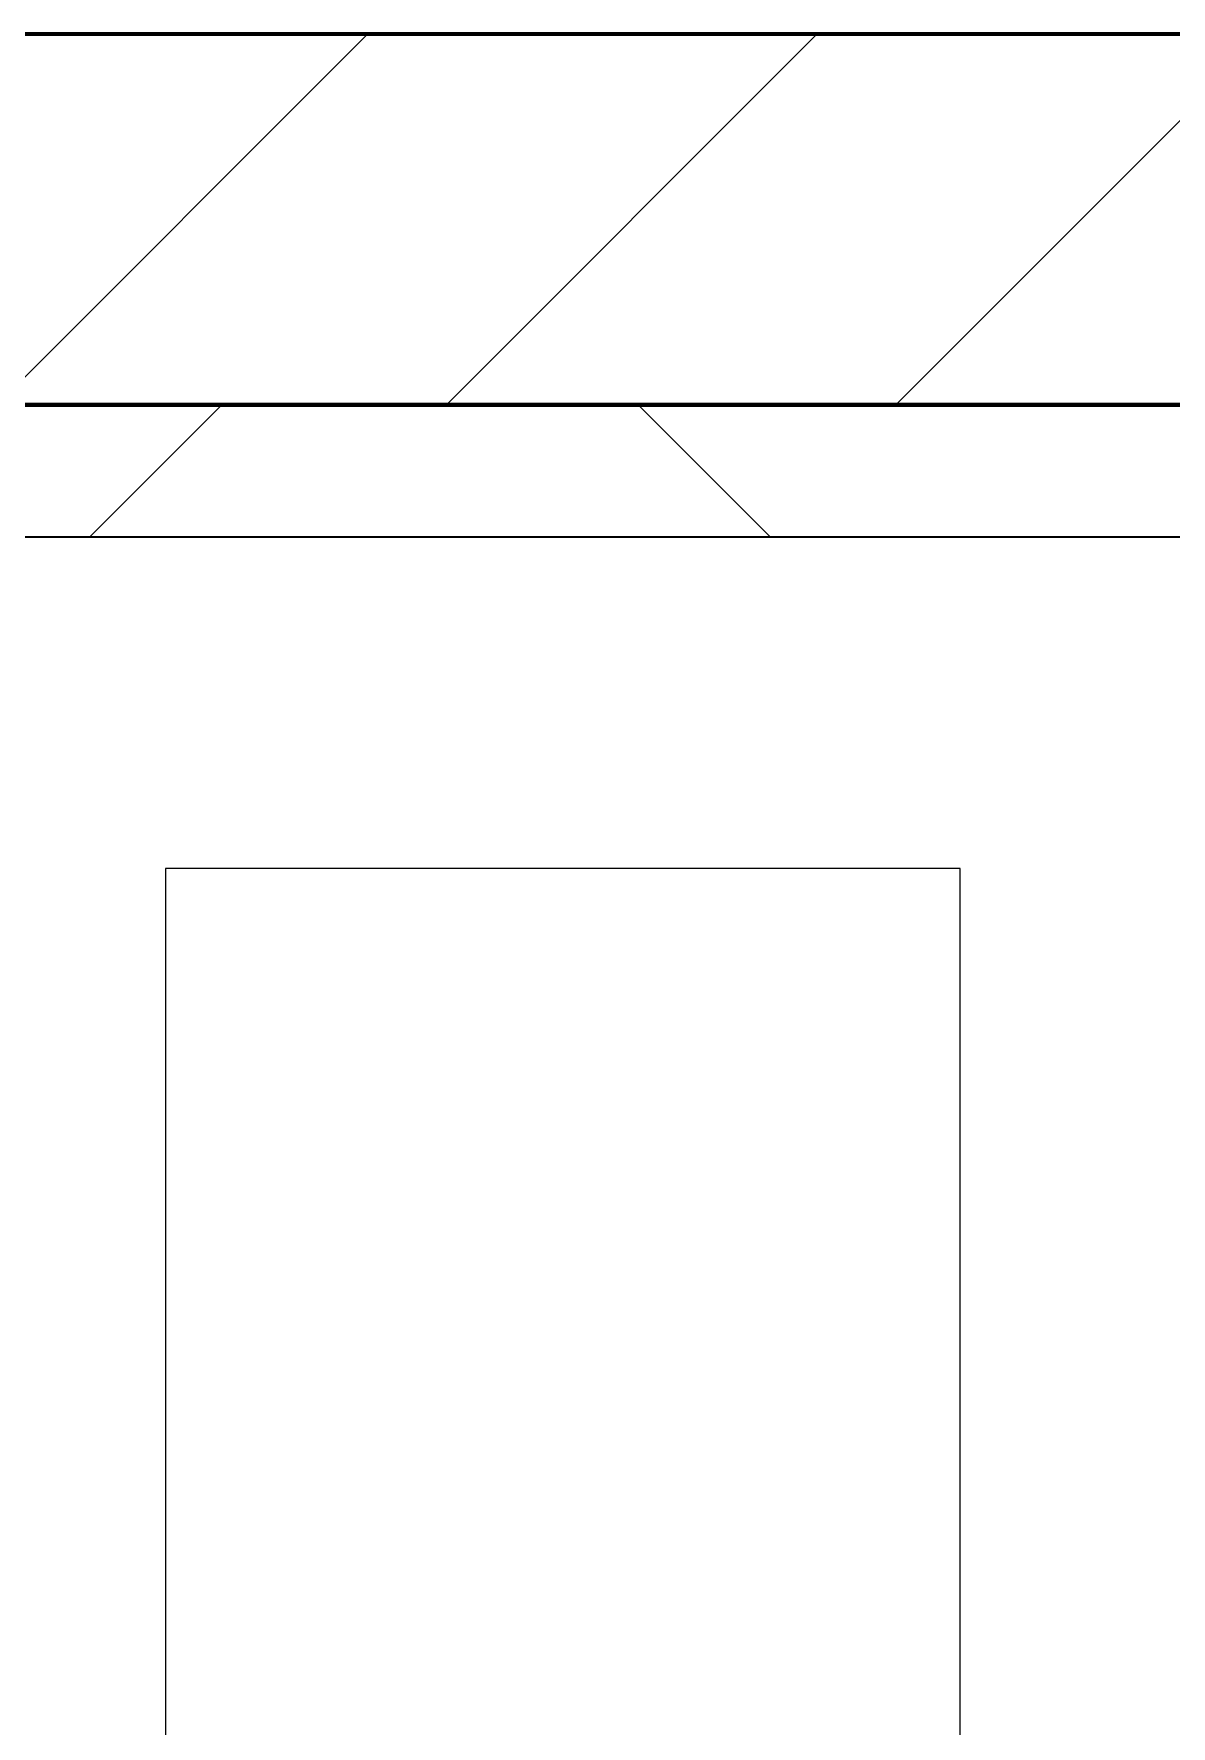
# Model space of a CAD drawing. Header units: millimetres. Extents: x -726012 to -647389, y -20772 to 18805.
# Drawn here: x -713974 to -713544, y 8120 to 8759 of the extents above; entities that cross this region are included whole.
import ezdxf
from ezdxf.xclip import XClip

# ---------------------------------------------------------------- set-up
doc = ezdxf.new("R2010")
doc.units = ezdxf.units.MM
doc.header["$XCLIPFRAME"] = 0
doc.layers.add('000 - WIPEOUT', color=250, linetype='Continuous')
doc.layers.add('A11_ALU.SOLID SHEET', color=2, linetype='Continuous')
for name, color, linetype, lineweight in [('A-GLAZ-CURT', 2, 'Continuous', 9), ('A-WALL', 5, 'Continuous', 35), ('A-WALL-FNSH', 2, 'Continuous', 35), ('A-WALL-PATT', 1, 'Continuous', 35)]:
    doc.layers.add(name, color=color, linetype=linetype, lineweight=lineweight)

# ---------------------------------------------------------------- blocks, each defined once
blk = doc.blocks.new('PPLS-PP19_Custom Tile Pattern - Custom Tile Pattern-V237-4233-01 ENLARGED MULTI-PURPOSE LEVEL - REFLECTED CEILING PLAN - SHEET 4')
at = {"layer": 'A-GLAZ-CURT'}
for p, q in [((-300, 0), (300, 0)), ((300, 0), (-300, 0)), ((195.99, 0), (209.65, 0)), ((209.65, 0), (195.99, 0)), ((210.15, 0), (213.31, 0)), ((213.31, 0), (210.15, 0)), ((230.06, 0), (300, 0)), ((-300, -50), (300, -50)), ((300, -50), (-300, -50))]:
    blk.add_line(p, q, dxfattribs=at)
for points, knots in [([(76.63, 0), (74.8, 0), (67.65, 0), (53.52, 0), (37, 0), (24.07, 0), (12.82, 0), (-2.9, 0), (-20.62, 0), (-32.81, 0), (-44.85, 0), (-51.43, 0), (-51.79, 0)], [-3095.572228, -3095.572228, -3095.572228, -3095.572228, -2950.589685, -2634.532728, -2313.748533, -2106.613311, -1925.670641, -1617.263037, -1290.787923, -1039.307308, -819.71621, -644.910881, -644.910881, -644.910881, -644.910881]), ([(-36.78, 0), (-32.43, 0), (-19.22, 0), (8.83, 0), (42.71, 0), (65.46, 0), (73.07, 0)], [-6191.144455, -6191.144455, -6191.144455, -6191.144455, -5862.463379, -5340.621928, -4573.028122, -4127.429637, -4127.429637, -4127.429637, -4127.429637]), ([(-30.52, 0), (-27.11, 0), (-17.83, 0), (5.99, 0), (22.06, 0), (37.44, 0), (45.92, 0), (57.76, 0), (64.47, 0), (71.6, 0), (73.12, 0), (73.51, 0)], [-2323.618664, -2323.618664, -2323.618664, -2323.618664, -2142.497158, -1716.209403, -1206.526904, -1089.329421, -901.315459, -753.071572, -495.328968, -421.953223, -392.824553, -392.824553, -392.824553, -392.824553]), ([(-15.19, 0), (-13.07, 0), (7.48, 0), (42.82, 0), (88.72, 0), (120.63, 0), (138.28, 0), (138.53, 0)], [-461.142613, -461.142613, -461.142613, -461.142613, -429.606584, -390.253598, -346.313304, -291.370682, -290.5735, -290.5735, -290.5735, -290.5735]), ([(103.09, 0), (101.08, 0), (86.31, 0), (63.34, 0), (35.84, 0), (15.87, 0), (8.32, 0), (5.08, 0)], [-375.435014, -375.435014, -375.435014, -375.435014, -369.147452, -330.153101, -307.516438, -285.83788, -259.868687, -259.868687, -259.868687, -259.868687]), ([(70.61, 0), (66.16, 0), (55.8, 0), (39.61, 0), (25.81, 0), (12.23, 0), (5.13, 0)], [-4647.237329, -4647.237329, -4647.237329, -4647.237329, -4326.416877, -4098.545751, -3766.694881, -3404.203161, -3404.203161, -3404.203161, -3404.203161]), ([(73.51, 0), (73.44, 0), (70.12, 0), (62.26, 0), (51.85, 0), (43.81, 0), (29.53, 0), (20.67, 0), (18.85, 0), (18.16, 0)], [-6928.401276, -6928.401276, -6928.401276, -6928.401276, -6924.452779, -6738.82075, -6548.303034, -6314.283804, -6135.05769, -5972.647715, -5832.674503, -5832.674503, -5832.674503, -5832.674503]), ([(27.44, 0), (27.9, 0), (29.54, 0), (38.07, 0), (53.12, 0), (67.15, 0), (72.97, 0)], [-5037.309798, -5037.309798, -5037.309798, -5037.309798, -4887.603822, -4705.298446, -4353.683244, -3976.823525, -3976.823525, -3976.823525, -3976.823525]), ([(27.89, 0), (29.09, 0), (33.4, 0), (48.37, 0), (62.57, 0), (71.55, 0), (73.45, 0)], [-147.777612, -147.777612, -147.777612, -147.777612, -135.792042, -118.513713, -97.899267, -92.356898, -92.356898, -92.356898, -92.356898]), ([(136.44, 0), (121.66, 0), (86.93, 0), (51.16, 0), (31.18, 0)], [-106.750556, -106.750556, -106.750556, -106.750556, -59.610984, 0, 0, 0, 0]), ([(141.81, 0), (141.56, 0), (131.82, 0), (109.77, 0), (76.86, 0), (57.82, 0), (46.51, 0), (41.18, 0), (36.02, 0), (35.54, 0), (35.54, 0)], [-460.114479, -460.114479, -460.114479, -460.114479, -458.593899, -401.860199, -357.622665, -341.267687, -334.000314, -326.15566, -319.318397, -317.489778, -317.489778, -317.489778, -317.489778]), ([(36.29, 0), (37.77, 0), (48.82, 0), (59.61, 0), (69.03, 0), (73.45, 0)], [-314.598523, -314.598523, -314.598523, -314.598523, -305.899624, -287.17622, -270.625376, -270.625376, -270.625376, -270.625376]), ([(73.54, 0), (73.03, 0), (72.09, 0), (71.05, 0), (70.61, 0)], [-78.192195, -78.192195, -78.192195, -78.192195, -31.537676, 0, 0, 0, 0]), ([(73.47, 0), (73.91, 0), (78.14, 0), (82.12, 0), (83.66, 0)], [-4119.520011, -4119.520011, -4119.520011, -4119.520011, -4094.177415, -3869.465285, -3869.465285, -3869.465285, -3869.465285]), ([(73.51, 0), (73.57, 0), (76.7, 0), (84.83, 0), (86.01, 0), (92.51, 0), (94.33, 0)], [-3965.186947, -3965.186947, -3965.186947, -3965.186947, -3960.84581, -3759.045785, -3336.541051, -2783.776468, -2783.776468, -2783.776468, -2783.776468]), ([(73.7, 0), (79.27, 0), (99.48, 0), (124.45, 0), (132.42, 0), (134.6, 0)], [-270.319199, -270.319199, -270.319199, -270.319199, -249.500363, -194.761443, -152.241002, -152.241002, -152.241002, -152.241002]), ([(73.74, 0), (74.41, 0), (75.43, 0), (76.03, 0), (76.21, 0)], [-387.269777, -387.269777, -387.269777, -387.269777, -334.951786, -290.452333, -290.452333, -290.452333, -290.452333]), ([(73.96, 0), (83.64, 0), (102.11, 0), (116.36, 0), (128.63, 0), (128.95, 0)], [-91.861759, -91.861759, -91.861759, -91.861759, -63.759246, -39.050993, -35.895543, -35.895543, -35.895543, -35.895543]), ([(114.39, 0), (114.2, 0), (112.08, 0), (105.42, 0), (92.38, 0), (85.79, 0), (77.67, 0), (74.51, 0)], [-8148.58938, -8148.58938, -8148.58938, -8148.58938, -8105.191388, -7723.759874, -7531.75727, -7135.649961, -6947.744629, -6947.744629, -6947.744629, -6947.744629]), ([(94.4, 0), (94.4, 0), (94.64, 0), (99.11, 0), (108.97, 0), (120.79, 0), (132.67, 0), (139.94, 0), (141.29, 0)], [-2348.345796, -2348.345796, -2348.345796, -2348.345796, -2310.419338, -2233.599744, -2052.234781, -1843.028543, -1530.39897, -1458.168626, -1458.168626, -1458.168626, -1458.168626]), ([(129.02, 0), (129.02, 0), (124.41, 0), (122.35, 0), (114.96, 0), (108.04, 0), (103.09, 0)], [-35.386604, -35.386604, -35.386604, -35.386604, -31.430235, -22.807238, -15.488593, 0, 0, 0, 0]), ([(141.81, 0), (141.75, 0), (138.99, 0), (134.04, 0), (126.24, 0), (118.6, 0), (114.23, 0), (111.98, 0), (105.66, 0), (105.23, 0), (105.23, 0)], [-9851.623075, -9851.623075, -9851.623075, -9851.623075, -9847.788484, -9677.714971, -9567.007022, -9453.21225, -9220.200448, -9012.77275, -8966.157302, -8929.495943, -8929.495943, -8929.495943, -8929.495943]), ([(105.26, 0), (105.52, 0), (111.01, 0), (112.65, 0), (113.59, 0)], [-8920.561005, -8920.561005, -8920.561005, -8920.561005, -8814.835624, -8577.462505, -8577.462505, -8577.462505, -8577.462505]), ([(128.58, 0), (128.8, 0), (130.16, 0), (139.26, 0), (152.67, 0), (161.24, 0), (162.19, 0), (162.75, 0)], [-633.326174, -633.326174, -633.326174, -633.326174, -627.736123, -618.981161, -602.094757, -592.980799, -581.414464, -581.414464, -581.414464, -581.414464]), ([(137.1, 0), (136, 0), (133.64, 0), (129.87, 0), (129.11, 0)], [-670.405967, -670.405967, -670.405967, -670.405967, -651.020627, -640.742133, -640.742133, -640.742133, -640.742133]), ([(141.79, 0), (148.4, 0), (164.75, 0), (185.23, 0), (193.62, 0), (194.69, 0), (194.79, 0)], [-1449.120389, -1449.120389, -1449.120389, -1449.120389, -1095.004608, -529.74427, -295.064701, -265.121568, -265.121568, -265.121568, -265.121568]), ([(157.9, 0), (156.77, 0), (151.85, 0), (146.05, 0), (142.4, 0)], [-10292.955006, -10292.955006, -10292.955006, -10292.955006, -10098.273015, -9864.081881, -9864.081881, -9864.081881, -9864.081881]), ([(168.37, 0), (167.68, 0), (162.69, 0), (153.99, 0), (142.84, 0)], [-543.375029, -543.375029, -543.375029, -543.375029, -530.793311, -462.196269, -462.196269, -462.196269, -462.196269]), ([(193.8, 0), (193.33, 0), (190.11, 0), (183.13, 0), (171, 0), (161.95, 0), (161.28, 0), (158.35, 0), (157.85, 0), (157.77, 0)], [-11665.349007, -11665.349007, -11665.349007, -11665.349007, -11565.880756, -11105.624034, -10839.086983, -10768.332124, -10666.779182, -10580.760289, -10550.278881, -10550.278881, -10550.278881, -10550.278881]), ([(209.53, 0), (208.11, 0), (193.7, 0), (177.41, 0), (159.34, 0), (158.33, 0), (158.3, 0)], [-192.73867, -192.73867, -192.73867, -192.73867, -187.987675, -143.776725, -129.632772, -123.352749, -123.352749, -123.352749, -123.352749]), ([(159.07, 0), (159.13, 0), (160.84, 0), (165.21, 0), (174.15, 0), (185.98, 0), (208.82, 0), (219.42, 0), (230.06, 0)], [-115.643202, -115.643202, -115.643202, -115.643202, -114.681583, -87.660824, -65.295536, -41.623857, -24.459831, 0, 0, 0, 0]), ([(162.75, 0), (165.4, 0), (170.91, 0), (172.61, 0), (172.61, 0)], [-111.264224, -111.264224, -111.264224, -111.264224, -56.742688, -19.085662, -19.085662, -19.085662, -19.085662]), ([(209.95, 0), (208.01, 0), (196.2, 0), (182.99, 0), (174.27, 0), (169.67, 0), (168.99, 0)], [-8813.02241, -8813.02241, -8813.02241, -8813.02241, -8717.832359, -8253.978395, -8152.463617, -8069.855175, -8069.855175, -8069.855175, -8069.855175]), ([(210.12, 0), (208.31, 0), (202.74, 0), (187.54, 0), (175.3, 0), (169.49, 0)], [-194.33888, -194.33888, -194.33888, -194.33888, -184.406837, -162.427601, -142.916156, -142.916156, -142.916156, -142.916156]), ([(171.51, 0), (176.48, 0), (193.23, 0), (201.73, 0), (207.16, 0), (209.65, 0), (210.12, 0)], [-7971.819559, -7971.819559, -7971.819559, -7971.819559, -7784.112253, -7606.717214, -7289.299508, -7215.84173, -7215.84173, -7215.84173, -7215.84173]), ([(172.07, 0), (177.66, 0), (187.87, 0), (201.08, 0), (207.47, 0), (213.96, 0), (215.11, 0)], [-255.364076, -255.364076, -255.364076, -255.364076, -237.955587, -223.92608, -215.862851, -208.75215, -208.75215, -208.75215, -208.75215]), ([(300, 0), (286.53, 0), (256.01, 0), (225.43, 0), (210.11, 0)], [-285.253232, -285.253232, -285.253232, -285.253232, -244.693688, -193.387874, -193.387874, -193.387874, -193.387874]), ([(247.1, 0), (246.76, 0), (245.04, 0), (238.34, 0), (226.56, 0), (221.88, 0), (214.22, 0), (210.12, 0)], [-9649.085549, -9649.085549, -9649.085549, -9649.085549, -9581.591397, -9406.094246, -9221.510254, -9016.44624, -8815.826462, -8815.826462, -8815.826462, -8815.826462]), ([(215.22, 0), (214.62, 0), (212.66, 0), (210.92, 0), (210.18, 0)], [-203.825446, -203.825446, -203.825446, -203.825446, -198.527383, -194.454786, -194.454786, -194.454786, -194.454786]), ([(210.85, 0), (211.78, 0), (216.42, 0), (241.96, 0), (266.73, 0), (281.71, 0), (291.71, 0), (296.52, 0), (297.86, 0), (298.09, 0)], [-7179.657833, -7179.657833, -7179.657833, -7179.657833, -7042.621073, -6582.165592, -6068.460911, -5766.029927, -5566.724884, -5280.360606, -5199.253518, -5199.253518, -5199.253518, -5199.253518]), ([(300, 0), (288.22, 0), (262, 0), (230.43, 0), (219.94, 0), (219.02, 0)], [-12528.858583, -12528.858583, -12528.858583, -12528.858583, -11905.454923, -11162.864862, -10856.732305, -10856.732305, -10856.732305, -10856.732305]), ([(219.9, 0), (220.86, 0), (227.84, 0), (242.06, 0), (246.54, 0), (246.96, 0)], [-10670.940496, -10670.940496, -10670.940496, -10670.940496, -10511.382485, -9925.173265, -9834.877357, -9834.877357, -9834.877357, -9834.877357]), ([(284.76, 0), (284.76, 0), (285.09, 0), (287.47, 0), (293.59, 0), (297.76, 0), (300, 0)], [-4110.630118, -4110.630118, -4110.630118, -4110.630118, -4053.389046, -3959.664717, -3862.421465, -3746.95702, -3746.95702, -3746.95702, -3746.95702]), ([(297.38, 0), (295.84, 0), (291.62, 0), (285.38, 0), (284.87, 0)], [-4803.172655, -4803.172655, -4803.172655, -4803.172655, -4358.271401, -4143.037883, -4143.037883, -4143.037883, -4143.037883])]:
    blk.add_open_spline(points, degree=3, knots=knots, dxfattribs=at)
for points in [[(76.22, 0), (75.84, 0), (75.11, 0), (74.13, 0)], [(80.35, 0), (79.57, 0), (78.27, 0), (76.63, 0)], [(84.06, 0), (83.48, 0), (82.41, 0), (81.72, 0)], [(168.74, 0), (168.74, 0), (169.81, 0), (171.51, 0)], [(195.11, 0), (194.91, 0), (194.44, 0), (193.8, 0)]]:
    blk.add_open_spline(points, degree=3, dxfattribs=at)
blk = doc.blocks.new('PPLS-PP19_Custom Tile Pattern - Custom Tile Pattern-V238-4233-01 ENLARGED MULTI-PURPOSE LEVEL - REFLECTED CEILING PLAN - SHEET 4')
at = {"layer": 'A-GLAZ-CURT'}
for p, q in [((-300, 0), (300, 0)), ((300, 0), (-300, 0)), ((-293.07, 0), (-275.75, 0)), ((-275.75, 0), (-293.07, 0)), ((-222.32, 0), (-205, 0)), ((-205, 0), (-222.32, 0)), ((-300, -50), (300, -50)), ((300, -50), (-300, -50))]:
    blk.add_line(p, q, dxfattribs=at)
at = {"layer": 'A-GLAZ-CURT', "flags": 128}
for points in [[(-300, 0), (-291.56, 0), (-283.3, 0), (-275.2, 0), (-267.26, 0), (-259.45, 0), (-251.77, 0), (-244.2, 0), (-236.74, 0), (-229.36, 0), (-222.06, 0), (-214.83, 0), (-207.71, 0), (-200.76, 0), (-194.02, 0), (-187.54, 0), (-181.38, 0), (-175.58, 0), (-170.25, 0), (-165.64, 0), (-162.01, 0), (-159.53, 0), (-157.46, 0), (-154.52, 0), (-149.42, 0), (-141.84, 0), (-132.81, 0), (-126.08, 0)], [(-184.89, 0), (-190.44, 0), (-196.37, 0), (-202.58, 0), (-209.04, 0), (-215.73, 0), (-222.63, 0), (-229.72, 0), (-236.97, 0), (-244.39, 0), (-251.96, 0), (-259.67, 0), (-267.51, 0), (-275.48, 0), (-283.55, 0), (-291.73, 0), (-300, 0)], [(-125.17, 0), (-128.55, 0), (-134.16, 0), (-140.03, 0), (-145.5, 0), (-150.63, 0), (-155.53, 0), (-160.27, 0), (-164.95, 0), (-169.65, 0), (-174.47, 0), (-179.49, 0), (-184.81, 0)]]:
    blk.add_lwpolyline(points, dxfattribs=at)
at = {"layer": 'A-GLAZ-CURT'}
for points, knots in [([(-300, 0), (-284.65, 0), (-268.75, 0), (-254, 0), (-253.2, 0)], [-5323.127839, -5323.127839, -5323.127839, -5323.127839, -4502.809032, -4455.890132, -4455.890132, -4455.890132, -4455.890132]), ([(-253.22, 0), (-262.91, 0), (-278.1, 0), (-294.48, 0), (-300, 0)], [-14308.091035, -14308.091035, -14308.091035, -14308.091035, -13729.592194, -13439.944408, -13439.944408, -13439.944408, -13439.944408]), ([(-253.69, 0), (-258.13, 0), (-262.64, 0), (-264.9, 0), (-265.4, 0)], [-531.287897, -531.287897, -531.287897, -531.287897, -208.940337, 0, 0, 0, 0]), ([(-258.6, 0), (-257.91, 0), (-256.55, 0), (-254.91, 0), (-254.15, 0)], [-5722.54675, -5722.54675, -5722.54675, -5722.54675, -5657.471696, -5607.327688, -5607.327688, -5607.327688, -5607.327688]), ([(-137.88, 0), (-140.56, 0), (-147.66, 0), (-147.69, 0), (-158.72, 0), (-174.02, 0), (-185.59, 0), (-209.77, 0), (-232.01, 0), (-248.7, 0), (-253.17, 0)], [-3187.727384, -3187.727384, -3187.727384, -3187.727384, -2919.378265, -2477.344047, -2237.412286, -2029.680487, -1755.085331, -1400.429864, -858.079193, -543.655514, -543.655514, -543.655514, -543.655514]), ([(-116.56, 0), (-122.36, 0), (-150.45, 0), (-195.02, 0), (-239.31, 0), (-253.04, 0)], [-17693.552952, -17693.552952, -17693.552952, -17693.552952, -17136.203329, -15131.813646, -14311.641192, -14311.641192, -14311.641192, -14311.641192]), ([(-252.33, 0), (-249.79, 0), (-239.61, 0), (-225.99, 0), (-213.1, 0), (-200.2, 0), (-191.67, 0), (-186.07, 0), (-185.9, 0)], [-5568.921334, -5568.921334, -5568.921334, -5568.921334, -5413.335975, -5017.494783, -4832.723979, -4666.091899, -4349.945572, -4339.918005, -4339.918005, -4339.918005, -4339.918005]), ([(-252.19, 0), (-222.89, 0), (-173.87, 0), (-129.95, 0), (-110.8, 0), (-99.5, 0), (-91.46, 0)], [-4435.939865, -4435.939865, -4435.939865, -4435.939865, -2700.551212, -1002.059161, -460.363443, 0, 0, 0, 0]), ([(-133.82, 0), (-135.51, 0), (-137.8, 0), (-149.31, 0), (-162.01, 0), (-177.91, 0), (-199.46, 0), (-216.65, 0), (-231.26, 0), (-233.46, 0), (-234, 0)], [-2731.647847, -2731.647847, -2731.647847, -2731.647847, -2418.507304, -2308.929706, -2113.765672, -1763.376603, -1422.553702, -978.033455, -846.069444, -682.911962, -682.911962, -682.911962, -682.911962]), ([(-233.49, 0), (-233.44, 0), (-232.38, 0), (-230.74, 0), (-225.3, 0), (-223.63, 0)], [-455.274641, -455.274641, -455.274641, -455.274641, -440.605512, -119.536984, 0, 0, 0, 0]), ([(-223.63, 0), (-219.39, 0), (-206.17, 0), (-188.58, 0), (-169.02, 0), (-152.12, 0), (-136.84, 0), (-127.33, 0), (-124.19, 0), (-123.43, 0), (-123.28, 0)], [-5463.295695, -5463.295695, -5463.295695, -5463.295695, -5161.076232, -4739.070012, -4465.409639, -4149.119819, -3839.893365, -3647.167523, -3488.92562, -3439.852845, -3439.852845, -3439.852845, -3439.852845]), ([(-183.92, 0), (-178.74, 0), (-170.52, 0), (-158.7, 0), (-157.22, 0)], [-4301.511651, -4301.511651, -4301.511651, -4301.511651, -4000.813434, -3840.635403, -3840.635403, -3840.635403, -3840.635403]), ([(-152.35, 0), (-151.03, 0), (-147.71, 0), (-143.57, 0), (-138.62, 0)], [-3494.978217, -3494.978217, -3494.978217, -3494.978217, -3371.022232, -3227.460399, -3227.460399, -3227.460399, -3227.460399]), ([(-118.78, 0), (-121.86, 0), (-126.28, 0), (-136.96, 0), (-147.46, 0), (-150.03, 0), (-150.57, 0)], [-5938.474035, -5938.474035, -5938.474035, -5938.474035, -5700.061948, -5508.838257, -5298.784692, -5196.16478, -5196.16478, -5196.16478, -5196.16478]), ([(-150.34, 0), (-150.07, 0), (-147.75, 0), (-142.6, 0), (-127.26, 0), (-107.3, 0), (-90.42, 0), (-75.26, 0), (-68.41, 0), (-65.12, 0), (-63.63, 0)], [-4948.728362, -4948.728362, -4948.728362, -4948.728362, -4883.323924, -4440.880425, -4054.690705, -3793.097032, -3402.597032, -3144.956779, -3050.982048, -2969.237017, -2969.237017, -2969.237017, -2969.237017]), ([(-116.66, 0), (-123.83, 0), (-133.98, 0), (-147.74, 0), (-149.07, 0)], [-6858.444941, -6858.444941, -6858.444941, -6858.444941, -6449.282163, -6277.220794, -6277.220794, -6277.220794, -6277.220794]), ([(-148.23, 0), (-146.94, 0), (-140.15, 0), (-137.28, 0), (-133.93, 0), (-128.78, 0), (-126.5, 0)], [-6162.058746, -6162.058746, -6162.058746, -6162.058746, -6017.569127, -5560.701257, -5364.112219, -5231.017328, -5231.017328, -5231.017328, -5231.017328]), ([(-116.68, 0), (-120.05, 0), (-127.34, 0), (-139.03, 0), (-146.11, 0), (-146.95, 0)], [-1120.9132, -1120.9132, -1120.9132, -1120.9132, -945.742622, -741.901385, -489.130243, -489.130243, -489.130243, -489.130243]), ([(-146.69, 0), (-146.59, 0), (-145.49, 0), (-135.69, 0), (-128.29, 0), (-125.15, 0)], [-420.34245, -420.34245, -420.34245, -420.34245, -406.956646, -290.263673, 0, 0, 0, 0]), ([(-127.41, 0), (-131.63, 0), (-133.16, 0), (-134.09, 0), (-134.15, 0)], [-8540.990293, -8540.990293, -8540.990293, -8540.990293, -8266.114998, -8246.473386, -8246.473386, -8246.473386, -8246.473386]), ([(-134.15, 0), (-133.32, 0), (-130.31, 0), (-117.33, 0), (-92.04, 0), (-74.02, 0), (-62.74, 0), (-60.36, 0), (-59.97, 0)], [-7657.439573, -7657.439573, -7657.439573, -7657.439573, -7293.749979, -6839.55839, -6236.997189, -5713.340575, -5140.470607, -5006.787413, -5006.787413, -5006.787413, -5006.787413]), ([(-120.13, 0), (-120.14, 0), (-120.24, 0), (-121.3, 0), (-129.25, 0), (-133.82, 0)], [-2933.992132, -2933.992132, -2933.992132, -2933.992132, -2920.575025, -2840.280255, -2731.647847, -2731.647847, -2731.647847, -2731.647847]), ([(-113.43, 0), (-113.44, 0), (-113.96, 0), (-119.73, 0), (-125.43, 0), (-127.03, 0), (-127.41, 0)], [-328.499627, -328.499627, -328.499627, -328.499627, -282.672656, -98.539552, -24.539552, 0, 0, 0, 0]), ([(-126.5, 0), (-122.44, 0), (-108.71, 0), (-86.68, 0), (-63.44, 0), (-54.4, 0), (-48.53, 0), (-30.79, 0), (-18.03, 0), (8.61, 0), (15.02, 0), (22.91, 0), (31, 0), (39.04, 0), (51.19, 0), (58.74, 0), (61.34, 0), (61.45, 0)], [-5231.017328, -5231.017328, -5231.017328, -5231.017328, -4994.692869, -4542.524482, -4008.285538, -3689.699207, -3546.54457, -3315.260113, -2864.387349, -2439.246196, -2084.094819, -1956.422387, -1818.904206, -1645.594513, -1443.202566, -1228.752106, -1120.932285, -1120.932285, -1120.932285, -1120.932285]), ([(-125.15, 0), (-124.93, 0), (-122.94, 0), (-119.76, 0), (-116.59, 0)], [-3362.7396, -3362.7396, -3362.7396, -3362.7396, -3342.215224, -3169.18733, -3169.18733, -3169.18733, -3169.18733]), ([(-122.08, 0), (-122.01, 0), (-121.69, 0), (-121.2, 0), (-120.88, 0)], [-3136.336417, -3136.336417, -3136.336417, -3136.336417, -3110.304437, -3035.164275, -3035.164275, -3035.164275, -3035.164275]), ([(-48.79, 0), (-51.65, 0), (-61.37, 0), (-81.23, 0), (-99.51, 0), (-114.02, 0), (-117.28, 0), (-118.78, 0)], [-1360.9003, -1360.9003, -1360.9003, -1360.9003, -1060.00838, -740.068933, -229.489605, -116.330425, 0, 0, 0, 0]), ([(-26.75, 0), (-27.82, 0), (-36.18, 0), (-53.55, 0), (-78.2, 0), (-102.66, 0), (-114.03, 0), (-116.56, 0)], [-8718.362214, -8718.362214, -8718.362214, -8718.362214, -8532.293389, -8073.216054, -7508.296369, -7004.680444, -6860.357219, -6860.357219, -6860.357219, -6860.357219]), ([(-86.16, 0), (-91.37, 0), (-101.05, 0), (-111.74, 0), (-116.56, 0)], [-1681.3698, -1681.3698, -1681.3698, -1681.3698, -1374.161226, -1123.079761, -1123.079761, -1123.079761, -1123.079761]), ([(-116.55, 0), (-115.7, 0), (-114.33, 0), (-113.43, 0), (-113.43, 0)], [-656.999253, -656.999253, -656.999253, -656.999253, -394.672656, -330.879064, -330.879064, -330.879064, -330.879064]), ([(-72.93, 0), (-75.51, 0), (-87.54, 0), (-103.49, 0), (-116.31, 0)], [-19442.345229, -19442.345229, -19442.345229, -19442.345229, -18935.241197, -17701.573127, -17701.573127, -17701.573127, -17701.573127]), ([(-115.82, 0), (-114.96, 0), (-110.41, 0), (-96.78, 0), (-75, 0), (-59.07, 0), (-48.76, 0)], [-5724.064692, -5724.064692, -5724.064692, -5724.064692, -5430.283136, -5103.229623, -4799.173296, -4262.601366, -4262.601366, -4262.601366, -4262.601366]), ([(-115.67, 0), (-114.21, 0), (-109.38, 0), (-98.9, 0), (-85.29, 0), (-71.67, 0), (-65.93, 0), (-65.07, 0)], [-3152.568375, -3152.568375, -3152.568375, -3152.568375, -3074.362186, -2902.289527, -2605.247022, -2322.099534, -2241.8264, -2241.8264, -2241.8264, -2241.8264]), ([(9.32, 0), (9.08, 0), (7.65, 0), (2.57, 0), (-12.23, 0), (-25.64, 0), (-40, 0), (-56.24, 0), (-75.59, 0), (-94, 0), (-112.01, 0), (-114.94, 0), (-115.63, 0)], [-2922.926651, -2922.926651, -2922.926651, -2922.926651, -2882.788014, -2720.818881, -2518.50168, -2125.455881, -1792.521578, -1466.981642, -1208.454564, -789.402658, -501.969187, -243.577221, -243.577221, -243.577221, -243.577221]), ([(-48.45, 0), (-51.77, 0), (-62.12, 0), (-85.2, 0), (-105.63, 0), (-114.02, 0), (-115.6, 0)], [-3284.996266, -3284.996266, -3284.996266, -3284.996266, -2842.901703, -2193.204658, -1433.981041, -1149.748693, -1149.748693, -1149.748693, -1149.748693])]:
    blk.add_open_spline(points, degree=3, knots=knots, dxfattribs=at)
blk.add_open_spline([(-117.74, 0), (-117.53, 0), (-117.09, 0), (-116.56, 0)], degree=3, dxfattribs=at)
blk = doc.blocks.new('*U885')
at = {"layer": 'A-GLAZ-CURT', "rotation": 180}
for name, p in [('PPLS-PP19_Custom Tile Pattern - Custom Tile Pattern-V238-4233-01 ENLARGED MULTI-PURPOSE LEVEL - REFLECTED CEILING PLAN - SHEET 4', (-37800, 16110.41)), ('PPLS-PP19_Custom Tile Pattern - Custom Tile Pattern-V237-4233-01 ENLARGED MULTI-PURPOSE LEVEL - REFLECTED CEILING PLAN - SHEET 4', (-37200, 16110.41))]:
    blk.add_blockref(name, p, dxfattribs=at)
blk = doc.blocks.new('*U1253')
at = {"color": 3}
blk.add_wipeout([(-275, 31550), (275, 31550), (275, 31250), (-275, 31250)], dxfattribs=at).dxf.layer = '000 - WIPEOUT'
at = {"layer": 'A11_ALU.SOLID SHEET', "color": 0, "linetype": 'ByBlock'}
blk.add_lwpolyline([(-275, 31250), (275, 31250), (275, 31550), (-275, 31550)], close=True, dxfattribs=at)
blk = doc.blocks.new('*U1287')
blk.add_lwpolyline([(21173.36, -580), (28210, -580), (28210, -6849.96), (45954.15, -6849.96), (45954.15, 600), (82995.06, 600), (83086.47, 650), (90052, 650), (90392, 990), (103159.16, 990), (103159.16, 4990), (21173.36, 4990), (21173.36, 3485.45), (21203.36, 3485.45), (21203.36, 925.54), (21173.36, 925.54), (21173.36, -580)])
at = {"layer": 'A11_ALU.SOLID SHEET', "color": 0, "linetype": 'ByBlock', "rotation": 90}
blk.add_blockref('*U1253', (62308.5, 4590), dxfattribs=at)

msp = doc.modelspace()

# ---------------------------------------------------------------- hatches: boundary and pattern name
at = {"layer": 'A-WALL-PATT', "lineweight": 9}
h = msp.add_hatch(dxfattribs=at)
h.set_pattern_fill('FP_2', color=256, style=0, pattern_type=2)
h.set_pattern_definition([(45, (0, 0), (-84.852814, 84.852814), [])])
h.paths.add_polyline_path([(-653287.78, 8619.02), (-652194.48, 8619.02), (-652194.48, 8759.02), (-722165.55, 8759.02), (-722165.55, 8619.02), (-719625.62, 8619.02), (-719676.02, 8641.53), (-719679.79, 8639.36), (-719684.96, 8639.36), (-719691.03, 8644.02), (-719692.03, 8648.69), (-719757.37, 8677.88), (-719739.02, 8718.97), (-719515.31, 8619.02), (-716025.62, 8619.02), (-716076.02, 8641.53), (-716079.79, 8639.36), (-716084.96, 8639.36), (-716091.03, 8644.02), (-716092.03, 8648.69), (-716157.37, 8677.88), (-716139.02, 8718.97), (-715915.31, 8619.02), (-712425.62, 8619.02), (-712476.02, 8641.53), (-712479.79, 8639.36), (-712484.96, 8639.36), (-712491.03, 8644.02), (-712492.03, 8648.69), (-712557.37, 8677.88), (-712539.02, 8718.97), (-712315.31, 8619.02), (-708825.62, 8619.02), (-708876.02, 8641.53), (-708879.79, 8639.36), (-708884.96, 8639.36), (-708891.03, 8644.02), (-708892.03, 8648.69), (-708957.37, 8677.88), (-708939.02, 8718.97), (-708715.31, 8619.02), (-705225.62, 8619.02), (-705276.02, 8641.53), (-705279.79, 8639.36), (-705284.96, 8639.36), (-705291.03, 8644.02), (-705292.03, 8648.69), (-705357.37, 8677.88), (-705339.02, 8718.97), (-705115.31, 8619.02), (-701625.62, 8619.02), (-701676.02, 8641.53), (-701679.79, 8639.36), (-701684.96, 8639.36), (-701691.03, 8644.02), (-701692.03, 8648.69), (-701757.37, 8677.88), (-701739.02, 8718.97), (-701515.31, 8619.02), (-698025.62, 8619.02), (-698076.02, 8641.53), (-698079.79, 8639.36), (-698084.96, 8639.36), (-698091.03, 8644.02), (-698092.03, 8648.69), (-698157.37, 8677.88), (-698139.02, 8718.97), (-697915.31, 8619.02), (-694425.62, 8619.02), (-694476.02, 8641.53), (-694479.79, 8639.36), (-694484.96, 8639.36), (-694491.03, 8644.02), (-694492.03, 8648.69), (-694557.37, 8677.88), (-694539.02, 8718.97), (-694315.31, 8619.02), (-690825.62, 8619.02), (-690876.02, 8641.53), (-690879.79, 8639.36), (-690884.96, 8639.36), (-690891.03, 8644.02), (-690892.03, 8648.69), (-690957.37, 8677.88), (-690939.02, 8718.97), (-690715.31, 8619.02), (-687225.62, 8619.02), (-687276.02, 8641.53), (-687279.79, 8639.36), (-687284.96, 8639.36), (-687291.03, 8644.02), (-687292.03, 8648.69), (-687357.37, 8677.88), (-687339.02, 8718.97), (-687115.31, 8619.02), (-683626.8, 8619.54), (-683676.02, 8641.53), (-683679.79, 8639.36), (-683684.96, 8639.36), (-683691.03, 8644.02), (-683692.03, 8648.69), (-683757.37, 8677.88), (-683739.02, 8718.97), (-683515.31, 8619.02), (-680025.62, 8619.02), (-680076.02, 8641.53), (-680079.79, 8639.36), (-680084.96, 8639.36), (-680091.03, 8644.02), (-680092.03, 8648.69), (-680157.37, 8677.88), (-680139.02, 8718.97), (-679915.31, 8619.02), (-676425.62, 8619.02), (-676476.02, 8641.53), (-676479.79, 8639.36), (-676484.96, 8639.36), (-676491.03, 8644.02), (-676492.03, 8648.69), (-676557.37, 8677.88), (-676539.02, 8718.97), (-676315.31, 8619.02), (-672825.62, 8619.02), (-672876.02, 8641.53), (-672879.79, 8639.36), (-672884.96, 8639.36), (-672891.03, 8644.02), (-672892.03, 8648.69), (-672957.37, 8677.88), (-672939.02, 8718.97), (-672715.31, 8619.02), (-669225.62, 8619.02), (-669276.02, 8641.53), (-669279.79, 8639.36), (-669284.96, 8639.36), (-669291.03, 8644.02), (-669292.03, 8648.69), (-669357.37, 8677.88), (-669339.02, 8718.97), (-669115.31, 8619.02), (-665625.62, 8619.02), (-665676.02, 8641.53), (-665679.79, 8639.36), (-665684.96, 8639.36), (-665691.03, 8644.02), (-665692.03, 8648.69), (-665757.37, 8677.88), (-665739.02, 8718.97), (-665515.31, 8619.02), (-662025.62, 8619.02), (-662076.02, 8641.53), (-662079.79, 8639.36), (-662084.96, 8639.36), (-662091.03, 8644.02), (-662092.03, 8648.69), (-662157.37, 8677.88), (-662139.02, 8718.97), (-661915.31, 8619.02), (-658425.62, 8619.02), (-658476.02, 8641.53), (-658480.95, 8639.36), (-658484.96, 8639.36), (-658491.03, 8644.02), (-658492.03, 8648.69), (-658557.37, 8677.88), (-658539.02, 8718.97), (-658315.31, 8619.02), (-654825.62, 8619.02), (-654876.02, 8641.53), (-654879.79, 8639.36), (-654884.96, 8639.36), (-654891.03, 8644.02), (-654892.03, 8648.69), (-654957.37, 8677.88), (-654939.02, 8718.97), (-654715.31, 8619.02), (-653356.11, 8619.02)])
h = msp.add_hatch(dxfattribs=at)
h.set_pattern_fill('FP_3', color=256, style=0, pattern_type=2)
h.set_pattern_definition([(45, (0, 0), (-212.13203, 212.13203), []), (135, (0, 0), (-212.13203, -212.13203), [])])
h.paths.add_polyline_path([(-652194.48, 8569.02), (-652194.48, 8619.02), (-654715.31, 8619.02), (-654603.39, 8569.02), (-652262.82, 8569.02)])
h.paths.add_polyline_path([(-655132.72, 8569.02), (-654713.71, 8569.02), (-654825.62, 8619.02), (-658315.31, 8619.02), (-658203.39, 8569.02), (-655201.05, 8569.02)])
h.paths.add_polyline_path([(-658344.29, 8569.02), (-658313.71, 8569.02), (-658425.62, 8619.02), (-661915.31, 8619.02), (-661803.39, 8569.02), (-658412.62, 8569.02)])
h.paths.add_polyline_path([(-662444.15, 8569.02), (-661913.71, 8569.02), (-662025.62, 8619.02), (-665515.31, 8619.02), (-665403.39, 8569.02), (-662512.48, 8569.02)])
h.paths.add_polyline_path([(-665782.37, 8569.02), (-665513.71, 8569.02), (-665625.62, 8619.02), (-669115.31, 8619.02), (-669003.39, 8569.02), (-665860.71, 8569.02)])
h.paths.add_polyline_path([(-670712.22, 8569.02), (-669113.71, 8569.02), (-669225.62, 8619.02), (-672715.31, 8619.02), (-672603.39, 8569.02), (-670780.55, 8569.02)])
h.paths.add_polyline_path([(-672967.14, 8569.02), (-672713.71, 8569.02), (-672825.62, 8619.02), (-676315.31, 8619.02), (-676203.39, 8569.02), (-672982.37, 8569.02)])
h.paths.add_polyline_path([(-676313.71, 8569.02), (-676425.62, 8619.02), (-679915.31, 8619.02), (-679803.39, 8569.02), (-676315.37, 8569.02)])
h.paths.add_polyline_path([(-679913.71, 8569.02), (-680025.62, 8619.02), (-683515.31, 8619.02), (-683403.39, 8569.02), (-679936.92, 8569.02)])
h.paths.add_polyline_path([(-685676.73, 8569.02), (-683513.71, 8569.02), (-683626.8, 8619.02), (-687115.31, 8619.02), (-687003.39, 8569.02), (-685745.06, 8569.02)])
h.paths.add_polyline_path([(-687113.71, 8569.02), (-687225.62, 8619.02), (-690715.31, 8619.02), (-690603.39, 8569.02), (-687180.02, 8569.02)])
h.paths.add_polyline_path([(-690713.71, 8569.02), (-690825.62, 8619.02), (-694315.31, 8619.02), (-694203.39, 8569.02), (-690733.24, 8569.02)])
h.paths.add_polyline_path([(-700582.37, 8569.02), (-697913.71, 8569.02), (-698025.62, 8619.02), (-701515.31, 8619.02), (-701403.39, 8569.02), (-700709.58, 8569.02)])
h.paths.add_polyline_path([(-694313.71, 8569.02), (-694425.62, 8619.02), (-697915.31, 8619.02), (-697803.39, 8569.02), (-694354.78, 8569.02)])
h.paths.add_polyline_path([(-701513.71, 8569.02), (-701625.62, 8619.02), (-705115.31, 8619.02), (-705003.39, 8569.02), (-701529.55, 8569.02)])
h.paths.add_polyline_path([(-707132.7, 8569.02), (-705113.71, 8569.02), (-705225.62, 8619.02), (-708715.31, 8619.02), (-708603.39, 8569.02), (-707269.37, 8569.02)])
h.paths.add_polyline_path([(-708713.71, 8569.02), (-708825.62, 8619.02), (-712315.31, 8619.02), (-712203.39, 8569.02), (-708772.65, 8569.02)])
h.paths.add_polyline_path([(-712582.37, 8569.02), (-712313.71, 8569.02), (-712425.62, 8619.02), (-715915.31, 8619.02), (-715803.39, 8569.02), (-712599.19, 8569.02)])
h.paths.add_polyline_path([(-721277.24, 8569.02), (-719513.71, 8569.02), (-719625.62, 8619.02), (-722165.55, 8619.02), (-722165.55, 8569.02), (-721345.58, 8569.02)])
h.paths.add_polyline_path([(-717519.03, 8569.02), (-715913.71, 8569.02), (-716025.62, 8619.02), (-719515.31, 8619.02), (-719403.39, 8569.02), (-717587.36, 8569.02)])

# ---------------------------------------------------------------- linework, layer by layer
at = {"layer": 'A-WALL', "color": 7, "lineweight": 70}
for p, q in [((-714982.37, 8759.02), (-712582.37, 8759.02)), ((-712582.37, 8619.02), (-714982.37, 8619.02)), ((-714982.37, 8619.02), (-712582.37, 8619.02))]:
    msp.add_line(p, q, dxfattribs=at)
at = {"layer": 'A-WALL-FNSH', "color": 250}
msp.add_line((-712582.37, 8569.02), (-714982.37, 8569.02), dxfattribs=at)

# ---------------------------------------------------------------- block references
msp.add_blockref('*U885', (-676282.37, -7541.39))

# ---------------------------------------------------------------- next in the draw order: block references
at = {"layer": 'A11_ALU.SOLID SHEET'}
ref = msp.add_blockref('*U1287', (-744682.37, 3579.02), dxfattribs=at)
XClip(ref).set_block_clipping_path([(22516.8245944298, -23612.0000696909), (92487.8891097467, 7199.9972603897)])

doc.saveas('drawing.dxf')
